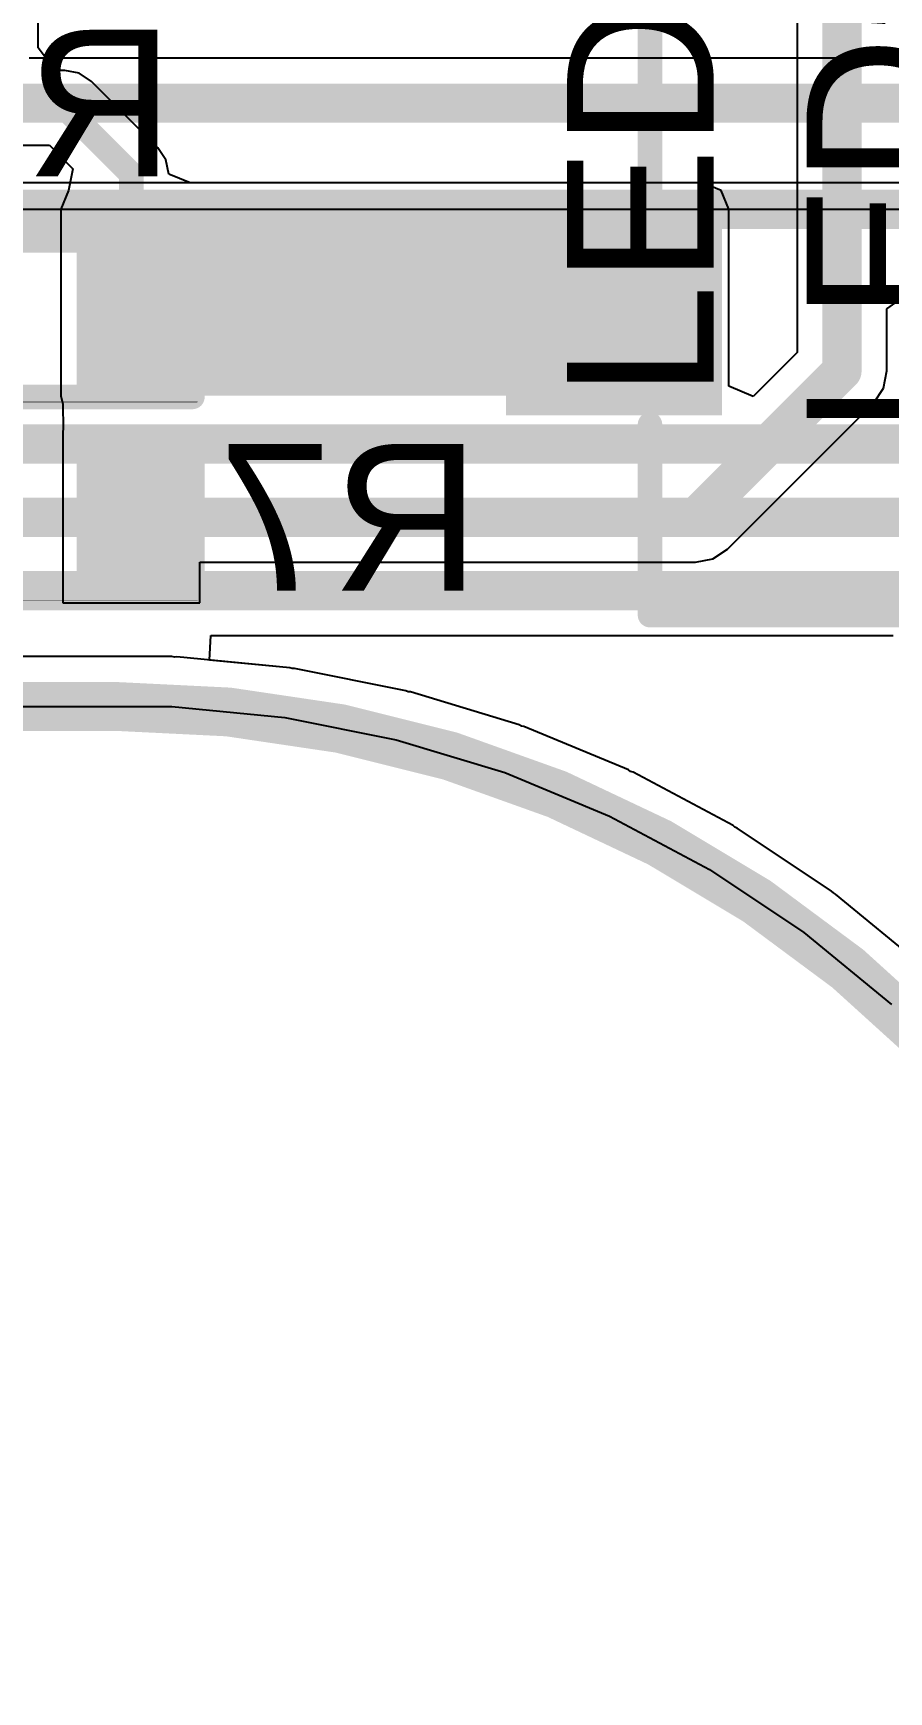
# Model space of a CAD drawing. Header units: inches. Extents: x -22 to 5433, y -13 to 5447.
# Drawn here: x 52.13 to 56.58, y 21.86 to 30.48 of the extents above; entities that cross this region are included whole.
import ezdxf

# ---------------------------------------------------------------- set-up
doc = ezdxf.new("R2010")
doc.units = ezdxf.units.IN
for name, color, linetype in [('Board_outline', 216, 'Continuous'), ('Bottom Layer', 5, 'Continuous'), ('Bottom Overlay', 54, 'Continuous'), ('Bottom Paste', 16, 'Continuous'), ('Bottom Solder', 6, 'Continuous'), ('Dimensions', 6, 'Continuous'), ('Ground', 16, 'Continuous'), ('Multi-Layer', 9, 'Continuous'), ('Power', 76, 'Continuous'), ('Top Layer', 1, 'Continuous'), ('Top Overlay', 2, 'Continuous')]:
    doc.layers.add(name, color=color, linetype=linetype)
doc.styles.add('Arial', font='', dxfattribs={"height": 0.2})
doc.styles.get('Arial').set_extended_font_data('Arial')

msp = doc.modelspace()

# ---------------------------------------------------------------- hatches: boundary and pattern name
at = {"layer": 'Bottom Layer'}
for points in [[(52.41591498, 28.59679828), (55.61216462, 28.59679828), (55.61216462, 29.5656), (52.41591498, 29.5656)], [(55.61216588999999, 29.41680045), (55.61216588999999, 28.59679955), (54.69216519, 28.59679955), (54.69216519, 29.41680045)], [(52.41591498, 28.67961498), (52.41591498, 29.31461498), (52.87311498, 29.31461498), (52.87311498, 28.67961498)], [(52.41591498, 27.6479), (52.41591498, 28.2829), (52.87311498, 28.2829), (52.87311498, 27.6479)]]:
    msp.add_hatch(color=5, dxfattribs=at).paths.add_polyline_path(points)
at = {"layer": 'Bottom Paste'}
for points in [[(55.61216588999999, 29.41680045), (55.61216588999999, 28.59679955), (54.69216519, 28.59679955), (54.69216519, 29.41680045)], [(52.41591498, 28.67961498), (52.41591498, 29.31461498), (52.87311498, 29.31461498), (52.87311498, 28.67961498)], [(52.41591498, 27.6479), (52.41591498, 28.2829), (52.87311498, 28.2829), (52.87311498, 27.6479)]]:
    msp.add_hatch(color=16, dxfattribs=at).paths.add_polyline_path(points)
at = {"layer": 'Bottom Solder'}
for points in [[(55.71376588999999, 29.51840045), (55.71376588999999, 28.49519955), (54.59056519, 28.49519955), (54.59056519, 29.51840045)], [(52.36091382, 28.62461382), (52.36091382, 29.36961614), (52.92811613999999, 29.36961614), (52.92811613999999, 28.62461382)], [(52.36091382, 27.59289884), (52.36091382, 28.33790116), (52.92811613999999, 28.33790116), (52.92811613999999, 27.59289884)]]:
    msp.add_hatch(color=6, dxfattribs=at).paths.add_polyline_path(points)

# ---------------------------------------------------------------- linework, layer by layer
at = {"layer": 'Board_outline'}
for points in [[(41.58379796, 26.9834106, 0.254, 0.254, 0), (52.56063402, 26.9834106, 0.254, 0.254, 0)], [(52.56063402, 26.9834106, 0.254, 0.254, -0.4142135623730951), (58.56063472, 20.9834099, 0.254, 0.254, 0)]]:
    msp.add_lwpolyline(points, format="xyseb", dxfattribs=at)
msp.add_lwpolyline([(52.49713402, 26.9834106, 0.127, 0.127, 1), (52.62413402, 26.9834106, 0.127, 0.127, 1)], format="xyseb", close=True, dxfattribs=at)
msp.add_lwpolyline([(52.49713402, 26.9834106, 0.127, 0.127, 1), (52.62413402, 26.9834106, 0.127, 0.127, 1)], format="xyseb", close=True, dxfattribs=at)
at = {"layer": 'Bottom Layer'}
for p, q in [((56.10394417999999, 33.47442378), (56.10394417999999, 28.82241124)), ((52.15967978, 30.40380254), (52.15967978, 32.7947147)), ((52.24887695999999, 30.28726734), (52.15967978, 30.40380254)), ((52.299489, 30.28726734), (52.24887695999999, 30.28726734)), ((52.37381955999999, 30.272482), (52.299489, 30.28726734)), ((52.43683187999999, 30.23037896), (52.37381955999999, 30.272482)), ((52.78185024, 29.88535806), (52.43683187999999, 30.23037896)), ((51.00714461999999, 29.89880482), (52.2190345, 29.89880482)), ((52.2190345, 29.89880482), (52.34132787999999, 29.77651144)), ((52.78185786, 29.88535298), (52.78185024, 29.88535806)), ((52.82396089999999, 29.82233812), (52.78185786, 29.88535298)), ((52.83874878, 29.74801264), (52.82396089999999, 29.82233812)), ((52.34132787999999, 29.77651144), (52.31871172, 29.66280072)), ((52.94984075999999, 29.7030648), (52.83874878, 29.74801264)), ((52.31871172, 29.66280072), (52.27845017999999, 29.5656)), ((55.61216716, 29.7030648), (52.94984075999999, 29.7030648)), ((55.70937041999999, 29.66280326), (55.61216716, 29.7030648)), ((55.74963196, 29.5656), (55.70937041999999, 29.66280326)), ((52.27845017999999, 29.5656), (52.27845017999999, 28.59679828)), ((55.74963196, 28.64770496), (55.74963196, 29.5656)), ((56.57010021999999, 29.04912909999999), (56.69216754, 29.1360352)), ((56.57010021999999, 28.72586838), (56.57010021999999, 29.04912909999999)), ((56.10394417999999, 28.82241124), (55.87543054, 28.5938976)), ((56.55235832, 28.6366712), (56.57010021999999, 28.72586838)), ((55.87543054, 28.5938976), (55.74963196, 28.64770496)), ((56.50183263999999, 28.56105794), (56.55235832, 28.6366712)), ((52.27845017999999, 28.59679828), (52.28891244, 28.55261498)), ((52.28891244, 28.55261498), (52.28891244, 28.55261498)), ((52.28891244, 28.55261498), (52.2906879, 28.42561498)), ((55.74136426, 27.80058956), (56.50183263999999, 28.56105794)), ((52.28891244, 28.4099), (52.2889099, 28.40989746)), ((52.2889099, 28.40989746), (52.28891497999999, 28.40989492)), ((52.2906879, 28.42561498), (52.28891244, 28.4099)), ((52.28891497999999, 28.40989492), (52.28891497999999, 27.5209)), ((55.57655381999999, 27.73232198), (55.66574846, 27.75006388)), ((55.66574846, 27.75006388), (55.74136426, 27.80058956)), ((53.00011497999999, 27.5209), (53.00011497999999, 27.73232198)), ((53.00011497999999, 27.73232198), (55.57655381999999, 27.73232198)), ((52.28891497999999, 27.5209), (53.00011497999999, 27.5209)), ((52.8553934, 27.24238391999999), (52.11750562, 27.24238391999999)), ((52.86799434, 27.23987694), (52.8553934, 27.24238391999999)), ((52.88077816, 27.24113678), (52.86799434, 27.23987694)), ((53.46746227999999, 27.18335178), (52.88077816, 27.24113678)), ((53.47975588, 27.17962306), (53.46746227999999, 27.18335178)), ((53.49260065999999, 27.17962306), (53.47975588, 27.17962306)), ((54.07079356000001, 27.0646144), (53.49260065999999, 27.17962306)), ((54.08266043999999, 27.0596995), (54.07079356000001, 27.0646144)), ((54.09544679999999, 27.05843966), (54.08266043999999, 27.0596995)), ((54.65958588, 26.8873097), (54.09544679999999, 27.05843966)), ((54.67091682, 26.88125434), (54.65958588, 26.8873097)), ((54.68351521999999, 26.87874735999999), (54.67091682, 26.88125434)), ((55.22816233999999, 26.65314709999999), (54.68351521999999, 26.87874735999999)), ((55.23884304, 26.6460097), (55.22816233999999, 26.65314709999999)), ((55.25113664, 26.64228098), (55.23884304, 26.6460097)), ((55.77105177999999, 26.36438212), (55.25113664, 26.64228098)), ((55.78098572, 26.35622872), (55.77105177999999, 26.36438212)), ((55.79284752, 26.35131636), (55.78098572, 26.35622872)), ((56.28301672, 26.02379606), (55.79284752, 26.35131636)), ((56.2921023, 26.01471048), (56.28301672, 26.02379606)), ((56.3034307, 26.00865512), (56.2921023, 26.01471048)), ((56.75913718, 25.63466806), (56.3034307, 26.00865512))]:
    msp.add_line(p, q, dxfattribs=at)
for points in [[(56.33702219999999, 28.72586838, 0.2032, 0.2032, 0), (56.33702219999999, 33.47442378, 0.2032, 0.2032, 0)], [(50.62614462, 30.09303608, 0.127, 0.127, 0), (52.299489, 30.09303608, 0.127, 0.127, 0)], [(52.299489, 30.09303608, 0.127, 0.127, 0), (52.64451498, 29.7480101, 0.127, 0.127, 0)], [(52.64451498, 28.99711498, 0.127, 0.127, 0), (52.64451498, 29.7480101, 0.127, 0.127, 0)], [(55.57655381999999, 27.9654, 0.2032, 0.2032, 0), (56.33702219999999, 28.72586838, 0.2032, 0.2032, 0)], [(52.64451498, 27.9654, 0.2032, 0.2032, 0), (55.57655381999999, 27.9654, 0.2032, 0.2032, 0)]]:
    msp.add_lwpolyline(points, format="xyseb", dxfattribs=at)
for points in [[(52.267739, 30.09303608, 0.0635, 0.0635, 1), (52.331239, 30.09303608, 0.0635, 0.0635, 1)], [(52.267739, 30.09303608, 0.0635, 0.0635, 1), (52.331239, 30.09303608, 0.0635, 0.0635, 1)], [(52.61276497999999, 29.7480101, 0.0635, 0.0635, 1), (52.67626497999999, 29.7480101, 0.0635, 0.0635, 1)], [(52.61276497999999, 29.7480101, 0.0635, 0.0635, 1), (52.67626497999999, 29.7480101, 0.0635, 0.0635, 1)], [(52.61276497999999, 28.99711498, 0.0635, 0.0635, 1), (52.67626497999999, 28.99711498, 0.0635, 0.0635, 1)], [(56.2862222, 28.72586838, 0.1016, 0.1016, 1), (56.3878222, 28.72586838, 0.1016, 0.1016, 1)], [(56.2862222, 28.72586838, 0.1016, 0.1016, 1), (56.3878222, 28.72586838, 0.1016, 0.1016, 1)], [(52.59371497999999, 27.9654, 0.1016, 0.1016, 1), (52.69531497999999, 27.9654, 0.1016, 0.1016, 1)], [(55.52575382, 27.9654, 0.1016, 0.1016, 1), (55.62735382, 27.9654, 0.1016, 0.1016, 1)], [(55.52575382, 27.9654, 0.1016, 0.1016, 1), (55.62735382, 27.9654, 0.1016, 0.1016, 1)]]:
    msp.add_lwpolyline(points, format="xyseb", close=True, dxfattribs=at)
at = {"layer": 'Bottom Overlay'}
for points in [[(55.33936608, 29.5656, 0.127, 0.127, 0), (55.33936608, 30.5562, 0.127, 0.127, 0)], [(51.38721498, 29.40351498, 0.127, 0.127, 0), (52.96201498, 29.40351498, 0.127, 0.127, 0)], [(52.96201498, 28.59071498, 0.127, 0.127, 0), (52.96201498, 29.40351498, 0.127, 0.127, 0)], [(51.38721498, 28.59071498, 0.127, 0.127, 0), (52.96201498, 28.59071498, 0.127, 0.127, 0)], [(51.36181498, 28.56531498, 0.0032258, 0.0032258, 0), (52.98741498, 28.56531498, 0.0032258, 0.0032258, 0)], [(51.38721498, 28.3718, 0.127, 0.127, 0), (52.96201498, 28.3718, 0.127, 0.127, 0)], [(52.96201498, 27.559, 0.127, 0.127, 0), (52.96201498, 28.3718, 0.127, 0.127, 0)], [(55.33936608, 27.4574, 0.127, 0.127, 0), (55.33936608, 28.448, 0.127, 0.127, 0)], [(51.38721498, 27.559, 0.127, 0.127, 0), (52.96201498, 27.559, 0.127, 0.127, 0)], [(51.36181498, 27.5336, 0.0032258, 0.0032258, 0), (52.98741498, 27.5336, 0.0032258, 0.0032258, 0)], [(55.33936608, 27.4574, 0.127, 0.127, 0), (56.73636607999999, 27.4574, 0.127, 0.127, 0)]]:
    msp.add_lwpolyline(points, format="xyseb", dxfattribs=at)
for points in [[(55.30761608, 29.5656, 0.0635, 0.0635, 1), (55.37111607999999, 29.5656, 0.0635, 0.0635, 1)], [(52.93026498, 29.40351498, 0.0635, 0.0635, 1), (52.99376497999999, 29.40351498, 0.0635, 0.0635, 1)], [(52.93026498, 29.40351498, 0.0635, 0.0635, 1), (52.99376497999999, 29.40351498, 0.0635, 0.0635, 1)], [(52.93026498, 28.59071498, 0.0635, 0.0635, 1), (52.99376497999999, 28.59071498, 0.0635, 0.0635, 1)], [(52.93026498, 28.59071498, 0.0635, 0.0635, 1), (52.99376497999999, 28.59071498, 0.0635, 0.0635, 1)], [(52.9866098, 28.56531498, 0.0016129, 0.0016129, 1), (52.98822016, 28.56531498, 0.0016129, 0.0016129, 1)], [(52.93026498, 28.3718, 0.0635, 0.0635, 1), (52.99376497999999, 28.3718, 0.0635, 0.0635, 1)], [(52.93026498, 28.3718, 0.0635, 0.0635, 1), (52.99376497999999, 28.3718, 0.0635, 0.0635, 1)], [(55.30761608, 28.448, 0.0635, 0.0635, 1), (55.37111607999999, 28.448, 0.0635, 0.0635, 1)], [(52.93026498, 27.559, 0.0635, 0.0635, 1), (52.99376497999999, 27.559, 0.0635, 0.0635, 1)], [(52.93026498, 27.559, 0.0635, 0.0635, 1), (52.99376497999999, 27.559, 0.0635, 0.0635, 1)], [(52.9866098, 27.5336, 0.0016129, 0.0016129, 1), (52.98822016, 27.5336, 0.0016129, 0.0016129, 1)], [(55.30761608, 27.4574, 0.0635, 0.0635, 1), (55.37111607999999, 27.4574, 0.0635, 0.0635, 1)], [(55.30761608, 27.4574, 0.0635, 0.0635, 1), (55.37111607999999, 27.4574, 0.0635, 0.0635, 1)]]:
    msp.add_lwpolyline(points, format="xyseb", close=True, dxfattribs=at)
at = {"layer": 'Dimensions'}
for p, q in [((41.58379796, 26.9834106), (52.56063402, 26.98340806)), ((52.56063402, 26.98340806), (52.8553934, 26.98340806)), ((52.8553934, 26.98340806), (53.44207752, 26.92562306)), ((53.44207752, 26.92562306), (54.02027042, 26.8106144)), ((54.02027042, 26.8106144), (54.58440949999999, 26.63948444)), ((54.58440949999999, 26.63948444), (55.12905661999999, 26.41388418)), ((55.12905661999999, 26.41388418), (55.64896922, 26.13598532)), ((55.64896922, 26.13598532), (56.13913842, 25.80846502)), ((56.13913842, 25.80846502), (56.59484489999999, 25.43447542))]:
    msp.add_line(p, q, dxfattribs=at)
at = {"layer": 'Ground'}
for p, q in [((58.13327717999999, 30.35009678), (52.11399279999999, 30.35009678)), ((53.05149918, 27.22432198), (53.05773742, 27.35132198)), ((53.05773742, 27.35132198), (56.60317609999999, 27.35132198)), ((53.46746227999999, 27.18335178), (53.05149918, 27.22432198)), ((53.47975588, 27.17962306), (53.46746227999999, 27.18335178)), ((53.49260065999999, 27.17962306), (53.47975588, 27.17962306)), ((54.07079356000001, 27.0646144), (53.49260065999999, 27.17962306)), ((54.08266043999999, 27.0596995), (54.07079356000001, 27.0646144)), ((54.09544679999999, 27.05843966), (54.08266043999999, 27.0596995)), ((54.65958588, 26.8873097), (54.09544679999999, 27.05843966)), ((54.67091682, 26.88125434), (54.65958588, 26.8873097)), ((54.68351521999999, 26.87874735999999), (54.67091682, 26.88125434)), ((55.22816233999999, 26.65314709999999), (54.68351521999999, 26.87874735999999)), ((55.23884304, 26.6460097), (55.22816233999999, 26.65314709999999)), ((55.25113664, 26.64228098), (55.23884304, 26.6460097)), ((55.77105177999999, 26.36438212), (55.25113664, 26.64228098)), ((55.78098572, 26.35622872), (55.77105177999999, 26.36438212)), ((55.79284752, 26.35131636), (55.78098572, 26.35622872)), ((56.28301672, 26.02379606), (55.79284752, 26.35131636)), ((56.2921023, 26.01471048), (56.28301672, 26.02379606)), ((56.3034307, 26.00865512), (56.2921023, 26.01471048)), ((56.75913718, 25.63466806), (56.3034307, 26.00865512))]:
    msp.add_line(p, q, dxfattribs=at)
for points in [[(21.92763966, 30.11701876, 0.2032, 0.2032, 0), (58.13327717999999, 30.11701876, 0.2032, 0.2032, 0)], [(30.6578, 29.5656, 0.2032, 0.2032, 0), (57.81299841999999, 29.5656, 0.2032, 0.2032, 0)], [(31.3182, 28.3464, 0.2032, 0.2032, 0), (58.13095054, 28.3464, 0.2032, 0.2032, 0)], [(32.0802, 27.9654, 0.2032, 0.2032, 0), (57.38166324, 27.9654, 0.2032, 0.2032, 0)], [(34.59546802, 27.5844, 0.2032, 0.2032, 0), (56.69971895999999, 27.5844, 0.2032, 0.2032, 0)]]:
    msp.add_lwpolyline(points, format="xyseb", dxfattribs=at)
at = {"layer": 'Multi-Layer'}
for p, q in [((41.58379796, 26.9834106), (52.56063402, 26.98340806)), ((52.56063402, 26.98340806), (52.8553934, 26.98340806)), ((52.8553934, 26.98340806), (53.44207752, 26.92562306)), ((53.44207752, 26.92562306), (54.02027042, 26.8106144)), ((54.02027042, 26.8106144), (54.58440949999999, 26.63948444)), ((54.58440949999999, 26.63948444), (55.12905661999999, 26.41388418)), ((55.12905661999999, 26.41388418), (55.64896922, 26.13598532)), ((55.64896922, 26.13598532), (56.13913842, 25.80846502)), ((56.13913842, 25.80846502), (56.59484489999999, 25.43447542))]:
    msp.add_line(p, q, dxfattribs=at)
at = {"layer": 'Power'}
for p, q in [((59.57675918, 29.7030648), (50.20496182, 29.7030648)), ((50.20496182, 29.5656), (59.77353552, 29.5656)), ((52.8553934, 27.24238391999999), (50.20496182, 27.24238391999999)), ((52.86799434, 27.23987694), (52.8553934, 27.24238391999999)), ((52.88077816, 27.24113678), (52.86799434, 27.23987694)), ((53.46746227999999, 27.18335178), (52.88077816, 27.24113678)), ((53.47975588, 27.17962306), (53.46746227999999, 27.18335178)), ((53.49260065999999, 27.17962306), (53.47975588, 27.17962306)), ((54.07079356000001, 27.0646144), (53.49260065999999, 27.17962306)), ((54.08266043999999, 27.0596995), (54.07079356000001, 27.0646144)), ((54.09544679999999, 27.05843966), (54.08266043999999, 27.0596995)), ((54.65958588, 26.8873097), (54.09544679999999, 27.05843966)), ((54.67091682, 26.88125434), (54.65958588, 26.8873097)), ((54.68351521999999, 26.87874735999999), (54.67091682, 26.88125434)), ((55.22816233999999, 26.65314709999999), (54.68351521999999, 26.87874735999999)), ((55.23884304, 26.6460097), (55.22816233999999, 26.65314709999999)), ((55.25113664, 26.64228098), (55.23884304, 26.6460097)), ((55.77105177999999, 26.36438212), (55.25113664, 26.64228098)), ((55.78098572, 26.35622872), (55.77105177999999, 26.36438212)), ((55.79284752, 26.35131636), (55.78098572, 26.35622872)), ((56.28301672, 26.02379606), (55.79284752, 26.35131636)), ((56.2921023, 26.01471048), (56.28301672, 26.02379606)), ((56.3034307, 26.00865512), (56.2921023, 26.01471048)), ((56.75913718, 25.63466806), (56.3034307, 26.00865512))]:
    msp.add_line(p, q, dxfattribs=at)
at = {"layer": 'Top Layer'}
for p, q in [((52.56063402, 27.24238391999999), (41.58379796, 27.24238646)), ((52.8553934, 27.24238391999999), (52.56063402, 27.24238391999999)), ((52.86799434, 27.23987694), (52.8553934, 27.24238391999999)), ((52.88077816, 27.24113678), (52.86799434, 27.23987694)), ((53.46746227999999, 27.18335178), (52.88077816, 27.24113678)), ((53.47975588, 27.17962306), (53.46746227999999, 27.18335178)), ((53.49260065999999, 27.17962306), (53.47975588, 27.17962306)), ((54.07079356000001, 27.0646144), (53.49260065999999, 27.17962306)), ((54.08266043999999, 27.0596995), (54.07079356000001, 27.0646144)), ((54.09544679999999, 27.05843966), (54.08266043999999, 27.0596995)), ((54.65958588, 26.8873097), (54.09544679999999, 27.05843966)), ((54.67091682, 26.88125434), (54.65958588, 26.8873097)), ((54.68351521999999, 26.87874735999999), (54.67091682, 26.88125434)), ((55.22816233999999, 26.65314709999999), (54.68351521999999, 26.87874735999999)), ((55.23884304, 26.6460097), (55.22816233999999, 26.65314709999999)), ((55.25113664, 26.64228098), (55.23884304, 26.6460097)), ((55.77105177999999, 26.36438212), (55.25113664, 26.64228098)), ((55.78098572, 26.35622872), (55.77105177999999, 26.36438212)), ((55.79284752, 26.35131636), (55.78098572, 26.35622872)), ((56.28301672, 26.02379606), (55.79284752, 26.35131636)), ((56.2921023, 26.01471048), (56.28301672, 26.02379606)), ((56.3034307, 26.00865512), (56.2921023, 26.01471048)), ((56.75913718, 25.63466806), (56.3034307, 26.00865512))]:
    msp.add_line(p, q, dxfattribs=at)

# ---------------------------------------------------------------- texts
at = {"layer": 'Bottom Overlay', "style": 'Arial', "text_generation_flag": 2}
msp.add_text('R2', height=0.7619999999999999, rotation=360, dxfattribs=at).set_placement((52.86665067999999, 29.73614322))
msp.add_text('R7', height=0.7619999999999999, dxfattribs=at).set_placement((54.45739426, 27.58452446))
at = {"layer": 'Top Overlay', "style": 'Arial'}
for s, p in [('LED1', (55.67012996, 28.58268858)), ('LED5', (56.91472996, 28.39367448))]:
    msp.add_text(s, height=0.7619999999999999, rotation=90, dxfattribs=at).set_placement(p)

doc.saveas('drawing.dxf')
